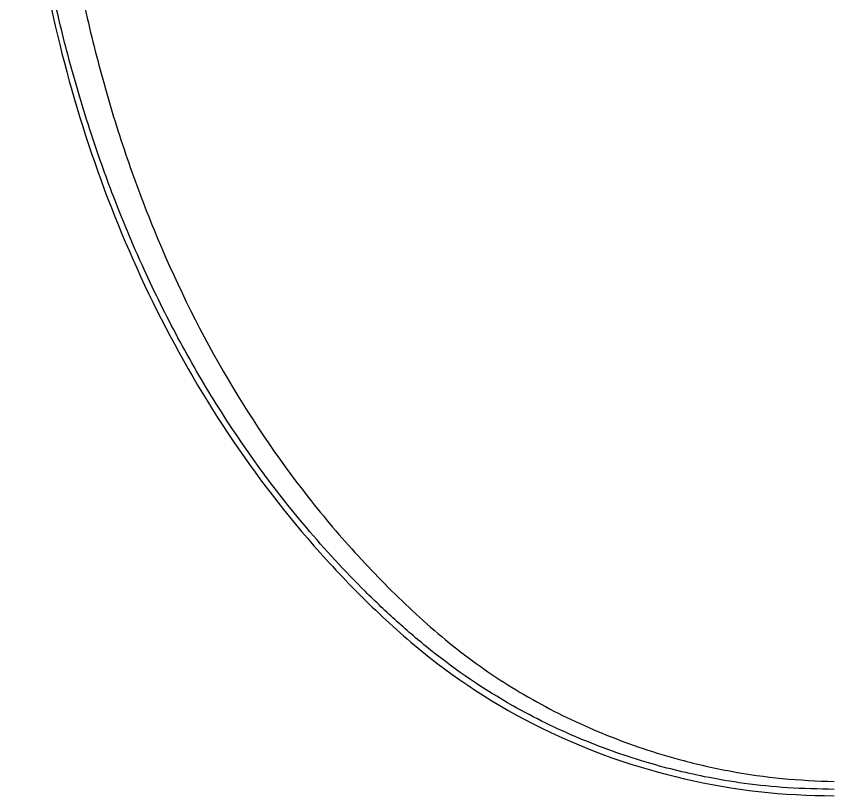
# Model space of a CAD drawing. Header units: millimetres. Extents: x 28 to 2974, y 8 to 3716.
# Drawn here: x 989 to 1188, y 859.3 to 1050.1 of the extents above; entities that cross this region are included whole.
import ezdxf

# ---------------------------------------------------------------- set-up
doc = ezdxf.new("R2010")
doc.units = ezdxf.units.MM
doc.layers.add('1LINE', color=7, linetype='CONTINUOUS')

msp = doc.modelspace()

# ---------------------------------------------------------------- linework, layer by layer
at = {"layer": '1LINE', "linetype": 'Continuous'}
for points, knots in [([(1189.38, 860.85), (1185.57, 860.92), (1178.21, 861.05), (1167.61, 862.17), (1155.89, 864.13), (1142.3, 867.53), (1126.51, 873.18), (1108.61, 881.89), (1093.85, 891.93), (1082.25, 901.85), (1071.92, 911.64), (1056.23, 928.68), (1040.99, 949.67), (1028.49, 971.26), (1019.93, 988.55), (1012.78, 1005.69), (1007.67, 1020.25), (1004.2, 1031.47), (1001.74, 1040.26), (999.44, 1049.41), (995.43, 1067.75), (992.78, 1086.55), (991.3, 1105.12), (990.57, 1117.55), (990.11, 1133.17), (990.12, 1151.94), (990.56, 1171.33), (991.2, 1190.02), (992.27, 1214.92), (994.2, 1245.4), (997.33, 1276.16), (1000.71, 1300.58), (1003.7, 1318.97), (1006.53, 1334.18), (1008.82, 1345.63), (1009.95, 1350.97), (1010.45, 1353.35)], [0, 0, 0, 0, 0.018946, 0.036614, 0.053001, 0.078065, 0.106249, 0.136388, 0.176904, 0.194704, 0.212376, 0.247738, 0.30991, 0.340983, 0.371843, 0.405858, 0.433404, 0.448643, 0.464291, 0.478876, 0.49559, 0.55773, 0.57326, 0.588809, 0.62002, 0.651428, 0.682817, 0.717371, 0.745505, 0.808517, 0.872207, 0.904588, 0.937476, 0.970643, 0.986922, 1, 1, 1, 1]), ([(1059.72, 1340.57), (1058.73, 1338.64), (1056.5, 1334.29), (1051.76, 1324.97), (1043.17, 1307.57), (1031.94, 1281.98), (1020.44, 1249.9), (1011.16, 1216.38), (1004.26, 1181.24), (999.22, 1144.95), (997.95, 1113.82), (999.89, 1088.94), (1002.25, 1070.34), (1005.74, 1051.81), (1010.4, 1033.42), (1015.99, 1015.33), (1024.95, 991.52), (1038.75, 963.14), (1056.42, 936.87), (1070.57, 920.2), (1079.29, 911.08), (1088.33, 902.25), (1100.43, 892.08), (1116.4, 881.87), (1130.69, 875.12), (1142.59, 870.74), (1152.74, 867.68), (1164.09, 865.13), (1176.67, 863.29), (1185.13, 862.93), (1189.38, 862.75)], [0, 0, 0, 0, 0.012507, 0.028169, 0.059983, 0.123214, 0.185248, 0.247141, 0.309619, 0.372607, 0.435239, 0.466362, 0.497482, 0.528744, 0.560227, 0.591849, 0.622902, 0.686811, 0.748464, 0.7798, 0.795457, 0.811186, 0.842678, 0.873857, 0.905195, 0.921072, 0.936872, 0.957903, 0.978899, 1, 1, 1, 1]), ([(1001.82, 1319.85), (999.5, 1304.3), (997.52, 1288.61), (993.47, 1249.02), (991.81, 1224.99), (990.2, 1188.67), (989.76, 1176.54), (989.17, 1152.22), (989.04, 1140.02), (989.57, 1115.59), (990.23, 1103.35), (992.74, 1078.82), (994.58, 1066.59), (1002.17, 1030.28), (1009.99, 1006.56), (1025.73, 973.15), (1031.66, 962.34), (1045.06, 941.45), (1052.41, 931.54), (1064.44, 917.57), (1068.61, 913.06), (1077.31, 904.35), (1081.82, 900.13), (1096.12, 888.16), (1106.57, 881.29), (1128.93, 870.34), (1140.76, 866.18), (1164.72, 860.68), (1176.93, 859.28), (1189.38, 859.29)], [0, 0, 0, 0, 0.086832, 0.086832, 0.217285, 0.217285, 0.282511, 0.282511, 0.347737, 0.347737, 0.412963, 0.412963, 0.47819, 0.47819, 0.608642, 0.608642, 0.673869, 0.673869, 0.739095, 0.739095, 0.771708, 0.771708, 0.804321, 0.804321, 0.869547, 0.869547, 0.934774, 0.934774, 1, 1, 1, 1])]:
    msp.add_open_spline(points, degree=3, knots=knots, dxfattribs=at)

doc.saveas('drawing.dxf')
